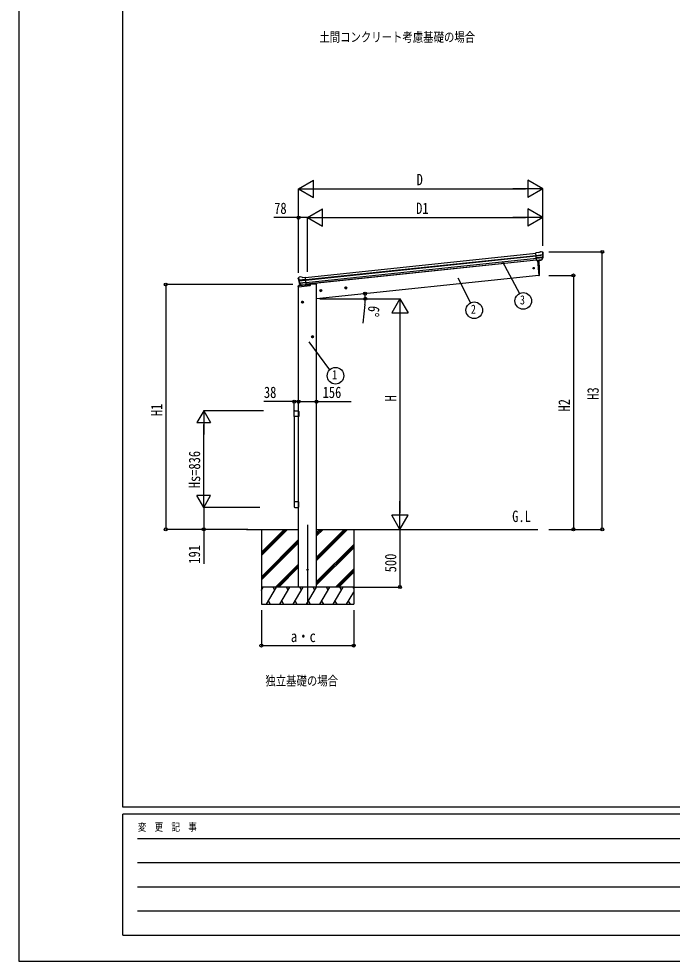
# Model space of a CAD drawing. Units: millimetres, scale not verified. Extents: x -12615 to 12615, y -8910 to 8910.
# Drawn here: x -12615 to -6954, y -8910 to -738 of the extents above; entities that cross this region are included whole.
import ezdxf
from ezdxf.enums import TextEntityAlignment as Align

# ---------------------------------------------------------------- set-up
doc = ezdxf.new("R2010")
doc.units = ezdxf.units.MM
doc.header["$LTSCALE"] = 40
for name, color, linetype in [('0-2_USER1', 3, 'Continuous'), ('0-3_YKK_12', 2, 'Continuous'), ('0-4_YKK_13', 4, 'Continuous'), ('0-5_YKK_A1', 4, 'Continuous'), ('0-6_YKK_D', 6, 'Continuous'), ('0-7_YKK_ZWAK', 7, 'Continuous')]:
    doc.layers.add(name, color=color, linetype=linetype)
doc.styles.add('ＭＳ ゴシック', font='')
doc.styles.get('ＭＳ ゴシック').set_extended_font_data('MS Gothic')

msp = doc.modelspace()

# ---------------------------------------------------------------- linework, layer by layer
at = {"layer": '0-3_YKK_12'}
msp.add_line((-10113.4, -5127.02), (-10113.4, -5820.34), dxfattribs=at)
at = {"layer": '0-4_YKK_13'}
for p, q in [((-8108.6, -2765.72), (-8135.12, -2768.51)), ((-8128.33, -2833.06), (-8135.12, -2768.51)), ((-8082.28, -2756.92), (-8082.28, -2756.92)), ((-8078.61, -2758.01), (-8078.62, -2758.01)), ((-8078.61, -2758.01), (-8074.3, -2761.51)), ((-8074.3, -2761.51), (-8073.43, -2762.21)), ((-8072.05, -2765.9), (-8072.36, -2764.05)), ((-8132.96, -2789.04), (-8073.22, -2782.76)), ((-8072.74, -2788.63), (-8132.35, -2794.89)), ((-8073.58, -2805.38), (-8130.61, -2811.38)), ((-8074.97, -2810.05), (-8130.14, -2815.84)), ((-8084.98, -2828.28), (-8128.36, -2832.84)), ((-8128.33, -2833.06), (-8118.39, -2832.02)), ((-8121.77, -2832.37), (-8108.06, -2962.75)), ((-8118.39, -2832.02), (-8118.12, -2832.08)), ((-8118.12, -2832.08), (-8092.79, -2829.42)), ((-8092.79, -2829.42), (-8092.53, -2829.3)), ((-8092.53, -2829.3), (-8084.84, -2828.49)), ((-8083.53, -2826.62), (-8074.08, -2808.32)), ((-8082.48, -2827.05), (-8072.36, -2808.79)), ((-10193.44, -2988.87), (-10193.52, -2987)), ((-10192.16, -2984.1), (-10192.85, -2984.97)), ((-10188.66, -2979.79), (-10192.16, -2984.1)), ((-10129.05, -2998.84), (-10188.79, -3005.12)), ((-10188.66, -2979.79), (-10188.66, -2979.78)), ((-10188.03, -3010.96), (-10128.43, -3004.69)), ((-10185.3, -2977.96), (-10185.29, -2977.96)), ((-10183.73, -3027.17), (-10126.7, -3021.18)), ((-10157.73, -2981.1), (-10131.2, -2978.31)), ((-10124.42, -3042.86), (-10131.2, -2978.31)), ((-8108.06, -2962.75), (-8106.01, -2962.46)), ((-10193.58, -3060.78), (-10192.34, -3051.36)), ((-10192.57, -3060.67), (-10193.58, -3060.78)), ((-10192.57, -3060.67), (-10091.06, -3050)), ((-10191.36, -3051.43), (-10192.57, -3060.67)), ((-10192.57, -3060.67), (-10191.36, -3051.43)), ((-10190.84, -3051.44), (-10192.04, -3060.62)), ((-10191.36, -3051.43), (-10191.45, -3050.5)), ((-10191.45, -3050.5), (-10191.36, -3051.43)), ((-10086.58, -3040.41), (-10191.36, -3051.43)), ((-10191.36, -3051.43), (-10086.58, -3040.41)), ((-10086.58, -3040.48), (-10190.84, -3051.44)), ((-10189.91, -3051.85), (-10189.96, -3051.35)), ((-10086.58, -3040.99), (-10189.91, -3051.85)), ((-10170.52, -3046.51), (-10184.22, -3030.76)), ((-10169.58, -3045.88), (-10182.63, -3029.94)), ((-10181.4, -3031.44), (-10126.23, -3025.64)), ((-10160.22, -3046.62), (-10167.91, -3047.43)), ((-10167.82, -3047.19), (-10124.44, -3042.63)), ((-10159.95, -3046.69), (-10160.22, -3046.62)), ((-10134.62, -3044.02), (-10159.95, -3046.69)), ((-10134.37, -3043.91), (-10134.62, -3044.02)), ((-10124.42, -3042.86), (-10134.37, -3043.91)), ((-10121.58, -3043.16), (-10121.58, -3044.67)), ((-10086.58, -3045.03), (-10086.58, -3040.41)), ((-10229.91, -4187.02), (-10229.91, -4143.32)), ((-10224.41, -4137.82), (-10195.41, -4137.82)), ((-10189.91, -4143.32), (-10189.91, -4187.02)), ((-10189.91, -4187.02), (-10229.91, -4187.02)), ((-10229.91, -4925.62), (-10229.91, -4969.32)), ((-10189.91, -4925.62), (-10229.91, -4925.62)), ((-10224.41, -4974.82), (-10195.41, -4974.82)), ((-10189.91, -4969.32), (-10189.91, -4925.62))]:
    msp.add_line(p, q, dxfattribs=at)
for points in [[(-8108.6, -2765.72), (-8097, -2758.75), (-8097, -2758.75)], [(-8095.77, -2758.34), (-8095.77, -2758.34), (-8082.28, -2756.92)], [(-10171.81, -2976.54), (-10171.81, -2976.54), (-10185.29, -2977.96)], [(-10157.73, -2981.1), (-10170.52, -2976.69), (-10170.52, -2976.69)], [(-10191.45, -3050.5), (-10086.58, -3039.48), (-10086.58, -3040.41)]]:
    msp.add_lwpolyline(points, dxfattribs=at)
for centre, radius in [((-8154.86, -2900.2), 6.5), ((-10113.15, -5515.26), 5)]:
    msp.add_circle(centre, radius, dxfattribs=at)
for centre, radius, start, end in [((-8095.45, -2761.33), 3, 96.02369, 120.97631), ((-8081.76, -2761.9), 5, 51.04426, 95.95574), ((-8265.6, -2787.55), 192.44, 1.4271, 6.57578), ((-8272.94, -2787.02), 202, 354.13916, 6), ((-9002.67, -2922.54), 900, 357.63919, 5.84085), ((-8085.1, -2825.6), 2.99, 285.2717, 331.00739), ((-8076.75, -2806.95), 3, 332.69111, 354.20009), ((-8272.94, -2787.02), 200.2, 354.20009, 359.53883), ((-8027.95, -2780.65), 45.32, 182.67122, 185.64518), ((-8072.56, -2789.97), 1.35, 95.1605, 97.91927), ((-8069.95, -2788.41), 2.74, 179.02151, 184.43412), ((-8074.98, -2807.34), 3, 331, 354.13916), ((-9992.55, -2967.76), 202, 186, 197.86084), ((-9999.61, -2969.81), 192.44, 185.42422, 190.5729), ((-10233.51, -3012.46), 45.32, 6.35482, 9.32878), ((-10184.77, -2982.93), 5, 96.04426, 140.95574), ((-10190.81, -3011.32), 2.74, 7.56588, 12.97849), ((-10187.94, -3012.3), 1.35, 94.08073, 96.8395), ((-9992.55, -2967.76), 200.2, 192.46117, 197.79991), ((-10171.5, -2979.53), 3, 71.02369, 95.97631), ((-8106.43, -2959.49), 3, 278, 357.63919), ((-10191.35, -3051.5), 1, 96, 172.5), ((-10192.07, -3055.02), 3.66, 78.7113, 94.17753), ((-10192.07, -3055.02), 3.66, 78.7113, 94.17753), ((-10181.96, -3028.79), 3, 197.86084, 221), ((-10180.31, -3028.04), 3, 197.79991, 219.30889), ((-10168.27, -3044.55), 2.99, 220.99261, 266.7283), ((-10091.58, -3045.03), 5, 276, 0), ((-10224.41, -4143.32), 5.5, 90, 180), ((-10195.41, -4143.32), 5.5, 0, 90), ((-10224.41, -4969.32), 5.5, 180, 270), ((-10195.41, -4969.32), 5.5, 270, 0)]:
    msp.add_arc(centre, radius, start, end, dxfattribs=at)
for centre, major_axis, ratio, start_param, end_param in [((-8074.31, -2765.51), (-0.87, 5.91), 0.020485, 0.671432, 1.5691306), ((-8079.7, -2760.99), (5.88, -1.31), 0.24881, 0.460585, 0.4641038), ((-8075.32, -2764.54), (-2.34, 1.9), 0.995767, 3.9859716, 4.712389), ((-8085.29, -2825.3), (-0.11, 3), 0.642905, 3.2459383, 4.203928), ((-8085.16, -2825.5), (1.66, -2.51), 0.997631, 5.8041905, 5.8929484), ((-8085.23, -2825.4), (3.53, -2.11), 0.650902, 5.2561448, 5.3289554), ((-8082.86, -2825.05), (1.08, 3.13), 0.040856, 2.1135035, 2.1416249), ((-8270.63, -2808.97), (-20.92, 199.05), 0.994373, 4.7113789, 4.7277536), ((-10190.52, -2986.85), (1.9, 2.34), 0.995767, 1.5707963, 2.2972137), ((-10186.97, -2982.47), (-5.48, -2.51), 0.24881, 5.8190815, 5.8226003), ((-10191.31, -2988.01), (-0.38, 5.97), 0.020485, 4.7140547, 5.6117533), ((-9990.24, -2989.7), (-20.92, 199.05), 0.994373, 1.5554317, 1.5718064), ((-10170.57, -3044.47), (-1.71, 2.84), 0.040856, 4.1415604, 4.1696818), ((-10168.13, -3044.22), (-0.51, 2.96), 0.642905, 2.0792573, 3.037247), ((-10168.17, -3044.32), (-3.02, -2.79), 0.650902, 0.9542299, 1.0270405), ((-10168.22, -3044.44), (-1.1, -2.8), 0.997631, 0.3902369, 0.4789948)]:
    msp.add_ellipse(centre, major_axis=major_axis, ratio=ratio, start_param=start_param, end_param=end_param, dxfattribs=at)
at = {"layer": '0-5_YKK_A1'}
for p, q in [((-10131, -2980.3), (-8134.91, -2770.5)), ((-10129.01, -2999.19), (-8132.92, -2789.4)), ((-10128.58, -3003.37), (-8132.49, -2793.57)), ((-10126.48, -3023.23), (-8130.4, -2813.43)), ((-8128.64, -2830.17), (-10124.72, -3039.97)), ((-8128.53, -2831.17), (-10053.82, -3033.52)), ((-8121.77, -2832.37), (-8108.06, -2962.75)), ((-8108.06, -2962.75), (-10035.4, -3165.32)), ((-10190.9, -5665.32), (-10190.9, -3060.5)), ((-10053.82, -3033.52), (-10053.21, -3039.32)), ((-10035.4, -5665.32), (-10035.4, -3039.32)), ((-9989.24, -3093.1), (-10009.13, -3095.19)), ((-9999.97, -3086.68), (-10006.04, -3091.09)), ((-10006.04, -3091.09), (-10005.26, -3098.55)), ((-10005.26, -3098.55), (-9998.4, -3101.61)), ((-9998.14, -3104.09), (-10000.23, -3084.2)), ((-9993.12, -3089.73), (-9999.97, -3086.68)), ((-9770.45, -3070.1), (-9790.34, -3072.19)), ((-9781.18, -3063.68), (-9787.25, -3068.09)), ((-9787.25, -3068.09), (-9786.47, -3075.56)), ((-9786.47, -3075.56), (-9779.61, -3078.61)), ((-9779.35, -3081.09), (-9781.44, -3061.2)), ((-9774.32, -3066.74), (-9781.18, -3063.68)), ((-10156.4, -3204.87), (-10156.4, -3184.87)), ((-10146.4, -3194.87), (-10166.4, -3194.87)), ((-10156.4, -3187.36), (-10162.9, -3191.12)), ((-10162.9, -3191.12), (-10162.9, -3198.62)), ((-10162.9, -3198.62), (-10156.4, -3202.38)), ((-10149.9, -3191.12), (-10156.4, -3187.36)), ((-10059.4, -3494.87), (-10079.4, -3494.87)), ((-10069.4, -3487.36), (-10075.9, -3491.12)), ((-10075.9, -3491.12), (-10075.9, -3498.62)), ((-10075.9, -3498.62), (-10069.4, -3502.38)), ((-10069.4, -3504.87), (-10069.4, -3484.87)), ((-10062.9, -3491.12), (-10069.4, -3487.36)), ((-10228.91, -4187.02), (-10228.91, -4925.74)), ((-10190.9, -4925.62), (-10190.9, -4187.02)), ((-10642.04, -5165.32), (-10190.9, -5165.32)), ((-10513.4, -5391.95), (-10286.77, -5165.32)), ((-10513.4, -5377.81), (-10300.91, -5165.32)), ((-10513.4, -5363.66), (-10315.06, -5165.32)), ((-10513.4, -5165.38), (-10513.4, -5815.32)), ((-10035.4, -5165.32), (-8116.46, -5165.32)), ((-10035.4, -5434.45), (-9766.27, -5165.32)), ((-10035.4, -5420.31), (-9780.41, -5165.32)), ((-10035.4, -5406.16), (-9794.56, -5165.32)), ((-10035.4, -5222.26), (-9978.46, -5165.32)), ((-10035.4, -5208.12), (-9992.61, -5165.32)), ((-10035.4, -5193.97), (-10006.75, -5165.32)), ((-9713.4, -5165.38), (-9713.4, -5815.32)), ((-10513.4, -5575.79), (-10191.4, -5253.8)), ((-10513.4, -5589.94), (-10191.4, -5267.94)), ((-10513.4, -5604.08), (-10191.4, -5282.08)), ((-10035.4, -5618.29), (-9713.4, -5296.3)), ((-10035.4, -5632.44), (-9713.4, -5310.44)), ((-10035.4, -5646.58), (-9713.4, -5324.58)), ((-10390.79, -5665.32), (-10191.4, -5465.93)), ((-10376.65, -5665.32), (-10191.4, -5480.07)), ((-10362.51, -5665.32), (-10191.4, -5494.21)), ((-9870.29, -5665.32), (-9713.4, -5508.43)), ((-9856.15, -5665.32), (-9713.4, -5522.57)), ((-9842.01, -5665.32), (-9713.4, -5536.71)), ((-9713.4, -5665.32), (-10513.4, -5665.32)), ((-10513.4, -5694.26), (-10496.7, -5665.32)), ((-10511.7, -5691.3), (-10513.4, -5688.34)), ((-10467.83, -5815.32), (-10381.22, -5665.32)), ((-10396.23, -5691.3), (-10411.23, -5665.32)), ((-10352.36, -5815.32), (-10265.75, -5665.32)), ((-10280.75, -5691.3), (-10295.76, -5665.32)), ((-10236.89, -5815.32), (-10150.28, -5665.32)), ((-10165.29, -5691.3), (-10180.29, -5665.32)), ((-10121.42, -5815.32), (-10034.81, -5665.32)), ((-10049.82, -5691.3), (-10064.82, -5665.32)), ((-10005.95, -5815.32), (-9919.34, -5665.32)), ((-9934.34, -5691.3), (-9949.35, -5665.32)), ((-9890.48, -5815.32), (-9803.88, -5665.32)), ((-9818.88, -5691.3), (-9833.88, -5665.32)), ((-9775.01, -5815.32), (-9713.4, -5708.61)), ((-9713.4, -5673.99), (-9718.41, -5665.32)), ((-10452.83, -5789.34), (-10437.83, -5815.32)), ((-10337.36, -5789.34), (-10322.36, -5815.32)), ((-10221.89, -5789.34), (-10206.89, -5815.32)), ((-10106.42, -5789.34), (-10091.42, -5815.32)), ((-9990.95, -5789.34), (-9975.95, -5815.32)), ((-9875.48, -5789.34), (-9860.48, -5815.32)), ((-9760.01, -5789.34), (-9745.01, -5815.32)), ((-10513.4, -5815.32), (-9713.4, -5815.32))]:
    msp.add_line(p, q, dxfattribs=at)
for points in [[(-10035.4, -3039.32), (-10055.4, -3039.32), (-10086.58, -3042.6)], [(-9998.4, -3101.61), (-9992.33, -3097.2), (-9993.12, -3089.73)], [(-9779.61, -3078.61), (-9773.54, -3074.2), (-9774.32, -3066.74)], [(-10156.4, -3202.38), (-10149.9, -3198.62), (-10149.9, -3191.12)], [(-10069.4, -3502.38), (-10062.9, -3498.62), (-10062.9, -3491.12)]]:
    msp.add_lwpolyline(points, dxfattribs=at)
for centre, radius in [((-9999.19, -3094.14), 8.5), ((-9999.19, -3094.14), 7.7), ((-9999.19, -3094.14), 6.5), ((-9780.39, -3071.15), 8.5), ((-9780.39, -3071.15), 7.7), ((-9780.39, -3071.15), 6.5), ((-10156.4, -3194.87), 8.5), ((-10156.4, -3194.87), 7.7), ((-10156.4, -3194.87), 6.5), ((-10069.4, -3494.87), 8.5), ((-10069.4, -3494.87), 7.7), ((-10069.4, -3494.87), 6.5)]:
    msp.add_circle(centre, radius, dxfattribs=at)
at = {"layer": '0-6_YKK_D'}
for p, q in [((-10191.4, -2211.92), (-10061.5, -2136.92)), ((-10061.5, -2286.92), (-10061.5, -2136.92)), ((-8073.02, -2211.92), (-8202.92, -2136.92)), ((-8202.92, -2136.92), (-8202.92, -2286.92)), ((-10191.4, -2929.34), (-10191.4, -2210.92)), ((-10191.4, -2211.92), (-10061.5, -2286.92)), ((-10191.4, -2211.92), (-9931.6, -2211.92)), ((-10041.4, -2211.92), (-8223.02, -2211.92)), ((-8073.02, -2211.92), (-8332.83, -2211.92)), ((-8073.02, -2211.92), (-8202.92, -2286.92)), ((-8073.02, -2706.6), (-8073.02, -2210.92)), ((-10113.15, -2461.92), (-9983.25, -2386.92)), ((-9983.25, -2536.92), (-9983.25, -2386.92)), ((-8073.02, -2461.92), (-8202.92, -2386.92)), ((-8202.92, -2386.92), (-8202.92, -2536.92)), ((-10190.9, -2939.34), (-10190.9, -2460.92)), ((-10113.15, -2931.17), (-10113.15, -2460.92)), ((-10113.15, -2931.17), (-10113.15, -2460.92)), ((-10113.15, -2461.92), (-9983.25, -2536.92)), ((-10113.15, -2461.92), (-9853.35, -2461.92)), ((-9963.15, -2461.92), (-8223.02, -2461.92)), ((-8073.02, -2461.92), (-8332.83, -2461.92)), ((-8073.02, -2461.92), (-8202.92, -2536.92)), ((-8073.02, -2705.6), (-8073.02, -2460.92)), ((-8021.19, -2758.91), (-7558.32, -2758.91)), ((-7559.32, -5165.32), (-7559.32, -2758.91)), ((-8425.73, -2838.73), (-8275.83, -3120.12)), ((-8810.93, -2982.97), (-8701.05, -3201.26)), ((-8022.19, -2962.75), (-7808.32, -2962.75)), ((-7809.32, -2962.75), (-7809.32, -5165.32)), ((-10241.4, -3042.81), (-11342.74, -3042.81)), ((-11341.74, -3042.81), (-11341.74, -5165.32)), ((-10008.11, -3165.32), (-9311.49, -3165.32)), ((-9961.04, -3165.32), (-9611.49, -3165.32)), ((-9312.49, -3165.32), (-9382.8, -3287.1)), ((-9312.49, -3165.32), (-9242.18, -3287.1)), ((-9312.49, -3165.32), (-9312.49, -3408.89)), ((-9615.56, -3216.23), (-9635.11, -3377.44)), ((-9382.8, -3287.1), (-9242.18, -3287.1)), ((-9312.49, -3305.94), (-9312.49, -5024.69)), ((-10101.55, -3539.47), (-9921.76, -3782.12)), ((-10228.9, -4142.32), (-10228.9, -4056.91)), ((-10190.9, -4132.95), (-10190.9, -4056.91)), ((-11013.4, -4138.32), (-11072, -4239.81)), ((-10495.1, -4138.32), (-11014.4, -4138.32)), ((-11013.4, -4138.32), (-10954.81, -4239.81)), ((-11013.4, -4138.32), (-11013.4, -4341.29)), ((-11072, -4239.81), (-10954.81, -4239.81)), ((-11013.4, -4857.13), (-11013.4, -4255.51)), ((-11013.4, -4974.32), (-11013.4, -4771.34)), ((-11013.4, -4974.32), (-11072, -4872.83)), ((-10954.81, -4872.83), (-11072, -4872.83)), ((-11013.4, -4974.32), (-10954.81, -4872.83)), ((-10527.73, -4974.32), (-11014.4, -4974.32)), ((-10527.73, -4974.32), (-11014.4, -4974.32)), ((-9312.49, -5165.32), (-9312.49, -4921.75)), ((-9312.49, -5165.32), (-9382.8, -5043.53)), ((-9242.18, -5043.53), (-9382.8, -5043.53)), ((-9312.49, -5165.32), (-9242.18, -5043.53)), ((-10643.04, -5165.32), (-11342.74, -5165.32)), ((-10630.17, -5165.32), (-11014.4, -5165.32)), ((-9712.4, -5165.32), (-9311.49, -5165.32)), ((-9312.49, -5165.32), (-9312.49, -5665.32)), ((-8022.19, -5165.32), (-7808.32, -5165.32)), ((-8022.19, -5165.32), (-7558.32, -5165.32)), ((-9712.4, -5665.32), (-9311.49, -5665.32)), ((-10513.4, -5866.26), (-10513.4, -6174.35)), ((-9713.4, -5866.26), (-9713.4, -6174.35)), ((-10513.4, -6173.35), (-9713.4, -6173.35))]:
    msp.add_line(p, q, dxfattribs=at)
for points in [[(-10113.15, -2461.92), (-10190.9, -2461.92), (-10404.3, -2461.92)], [(-10190.9, -4057.91), (-10228.9, -4057.91), (-10493.3, -4057.91)], [(-10190.9, -4057.91), (-10035.4, -4057.91), (-9735.6, -4057.91)], [(-11013.4, -4974.32), (-11013.4, -5165.32), (-11013.4, -5465.12)]]:
    msp.add_lwpolyline(points, dxfattribs=at)
for centre, radius in [((-10190.9, -2461.92), 12.75), ((-7559.32, -2758.91), 12.75), ((-7809.32, -2962.75), 12.75), ((-11341.74, -3042.81), 12.75), ((-9614.81, -3121.11), 12.75), ((-9612.49, -3165.32), 12.75), ((-8243.6, -3184.51), 72), ((-8668.67, -3265.57), 72), ((-9871.04, -3833.22), 72), ((-10228.9, -4057.91), 12.75), ((-10190.9, -4057.91), 12.75), ((-10190.9, -4057.91), 12.75), ((-10035.4, -4057.91), 12.75), ((-11341.74, -5165.32), 12.75), ((-11013.4, -5165.32), 12.75), ((-7809.32, -5165.32), 12.75), ((-7559.32, -5165.32), 12.75), ((-9312.49, -5665.32), 12.75), ((-10513.4, -6173.35), 12.75), ((-9713.4, -6173.35), 12.75)]:
    msp.add_circle(centre, radius, dxfattribs=at)
for start, end in [(353.08641, 0), (0, 6)]:
    msp.add_arc((-10035.4, -3165.32), 422.91, start, end, dxfattribs=at)
at = {"layer": '0-7_YKK_ZWAK'}
for p, q in [((-11714.94, -7575), (-11714.94, 8325)), ((11685.06, -7575), (-11714.94, -7575)), ((-3914.94, -7635), (-11714.94, -7635)), ((-11714.94, -8685), (-11714.94, -7635)), ((-11587.44, -7845), (-4064.94, -7845)), ((-11587.44, -8055), (-4064.94, -8055)), ((-11587.44, -8265), (-4064.94, -8265)), ((-11587.44, -8475), (-4064.94, -8475)), ((-11714.94, -8685), (-3914.94, -8685))]:
    msp.add_line(p, q, dxfattribs=at)
msp.add_lwpolyline([(-12615, -8910), (12615, -8910), (12615, 8910), (-12615, 8910)], close=True, dxfattribs=at)

# ---------------------------------------------------------------- texts
at = {"layer": '0-2_USER1', "style": 'ＭＳ ゴシック', "width": 0.8}
for s, height, p in [('土間コンクリート考慮基礎の場合', 82.48, (-10011.1, -961.9)), ('G.L', 98.97, (-8339.63, -5131.24)), ('独立基礎の場合', 82.48, (-10478.97, -6544.09))]:
    msp.add_text(s, height=height, dxfattribs=at).set_placement(p, align=Align.BOTTOM_LEFT)
at = {"layer": '0-6_YKK_D', "style": 'ＭＳ ゴシック', "width": 0.8}
for s, height, p in [('D', 98.97, (-9168.21, -2211.12)), ('78', 98.97, (-10402.3, -2459.92)), ('D1', 98.97, (-9172.29, -2459.92)), ('3', 79.18, (-8272.4, -3238.51)), ('2', 79.18, (-8697.47, -3319.57)), ('1', 79.18, (-9899.84, -3887.22)), ('38', 98.97, (-10491.3, -4055.91)), ('156', 98.97, (-9982.4, -4055.91)), ('a・c', 98.97, (-10257.4, -6172.55))]:
    msp.add_text(s, height=height, dxfattribs=at).set_placement(p, align=Align.BOTTOM_LEFT)
for s, rotation, p in [('6°', 263.086, (-9613.82, -3218.45)), ('H3', 90, (-7560.66, -4041.31)), ('H1', 90, (-11342.54, -4183.27)), ('H', 90, (-9313.49, -4055.78)), ('H2', 90, (-7810.12, -4143.23)), ('Hs=836', 90, (-11014.2, -4808.32)), ('191', 90, (-11015.4, -5463.12)), ('500', 90, (-9314.49, -5537.72))]:
    msp.add_text(s, height=98.97, rotation=rotation, dxfattribs=at).set_placement(p, align=Align.BOTTOM_LEFT)
at = {"layer": '0-7_YKK_ZWAK', "style": 'ＭＳ ゴシック', "width": 0.8}
msp.add_text('変  更  記  事', height=65.98, dxfattribs=at).set_placement((-11583.93, -7800), align=Align.BOTTOM_LEFT)

doc.saveas('drawing.dxf')
